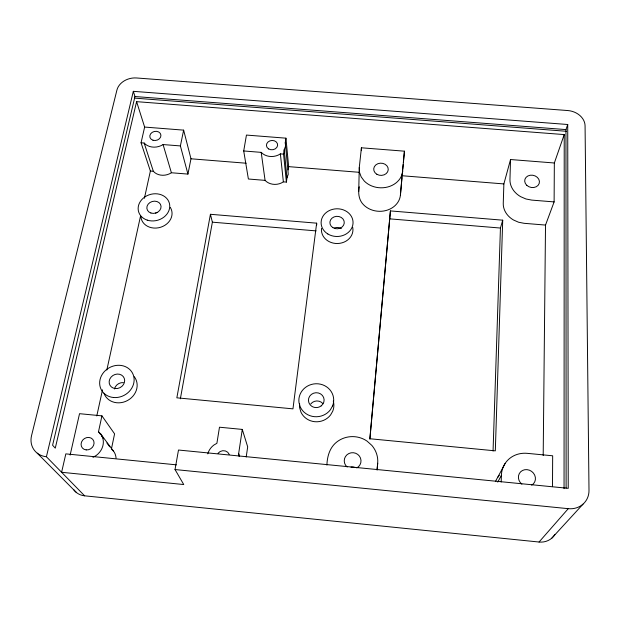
<?xml version="1.0" encoding="UTF-8"?>
<svg xmlns="http://www.w3.org/2000/svg" width="620" height="620" viewBox="0 0 620 620"><rect width="100%" height="100%" fill="white"/><g stroke="black" fill="none" stroke-linecap="round" stroke-linejoin="round"><path stroke-width="0.93" d="M564.053 488.661L564.223 134.587L136.594 101.657L55.273 448.144L52.592 445.238L134.974 96.534L133.323 91.326L567.726 124.504L568.238 488.328L178.498 450.027L175.026 469.549L183.752 484.546L61.605 472.285L46.415 456.746A20.871 18.213 -36.1 0 1 31.558 435.589L116.917 90.078A16.887 13.338 -12.4 0 1 136.501 77.973L567.711 110.538A17.468 13.958 12.4 0 1 585.071 125.829L589 490.366A21.545 19.398 38.6 0 1 568.269 508.671L539.051 542.027L84.622 495.822A18.205 16.244 -39.7 0 1 73.61 489.552M552.497 486.669L552.668 455.793L527.349 453.352A26.334 24.126 36.6 0 0 501.386 475.377L497.744 482.112M543.197 455.537L545.515 225.076L554.117 201.911L554.342 162.99L564.223 134.587M238.886 456.126L238.661 453.561L242.281 429.412L219.48 427.211L216.892 443.308L213.792 445.106A16.128 15.198 -30.9 0 0 207.793 453.863M358.724 191.596L359.274 167.524L361.421 147.792L404.434 151.179L400.427 194.998A20.925 17.848 2.3 0 1 385.966 210.529A20.925 17.848 2.3 0 1 363.498 204.724C358.794 200.004 357.988 193.083 359.244 186.806M361.351 150.637L361.421 147.792M501.2 481.988L501.386 475.377M554.342 162.99L510.539 159.534L509.958 179.575A22.305 18.46 12.5 0 0 520.63 196.664L525.969 198.981L531.735 200.097L554.117 201.911M502.719 220.178L495.318 450.849L369.846 438.743L390.414 210.916L502.719 220.178L500.441 228.044L493.055 451.065M510.539 159.534L503.874 183.923L503.254 203.368A21.382 17.934 13 0 0 513.43 219.96L518.537 222.224L524.063 223.301L545.515 225.076M369.892 439.138L390.414 210.916M400.427 194.998L401.915 177.669M377.123 470.022L377.696 463.272A25.157 24.474 6.2 0 0 371.868 445.431L367.063 441.122A25.157 24.474 6.2 0 0 336.738 442.029C329.677 447.532 327.221 456.498 326.895 465.085M402.535 171.019L402.078 175.739L503.874 183.923M402.713 169.128L403.171 164.409M403.349 162.517L404.434 151.179M377.007 469.774L377.696 463.272M316.649 223.169L292.958 408.859L176.847 397.823L210.428 214.287L316.649 223.169L316.743 224.897M286.401 182.094L286.952 177.824L284.208 149.722L285.549 146.18L285.293 142.523L285.944 138.175L246.442 135.067L243.714 150.962L248.388 179.01L265.073 180.374A13.012 10.966 -5.7 0 0 283.363 181.854L286.401 182.094L283.549 154.132L284.208 149.722M246.202 457.002L247.69 446.857L242.281 429.412M285.944 138.175L288.664 166.641L287.974 170.849L288.222 174.391L286.952 177.824M180.358 398.807L212.373 222.169L210.428 214.287M144.631 127.069L141.058 142.794L150.381 171.042L153.357 171.298A13.02 10.734 -12.9 0 0 171.399 172.763L187.938 174.088L190.975 158.79L183.636 130.138L144.631 127.069L136.594 101.657M187.938 174.088L180.389 145.925L183.636 130.138M111.414 449.043L114.584 433.853L101.936 415.857L79.531 413.687L70.13 455.088M100.184 434L98.502 431.745L101.936 415.857M96.79 415.935L102.501 389.833M106.826 370.055L140.523 216.093M144.421 198.245L150.381 171.042M46.415 456.746L133.323 91.326M566.122 488.041L565.959 129.588L567.726 124.504M497.713 477.361L505.145 463.411M551.924 538.036L583.033 504.137M92.961 457.328L96.177 455.506A16.407 14.57 -35.9 0 0 100.789 434.062L98.502 431.745M243.714 150.962L261.198 152.365A13.632 11.315 -5.6 0 0 280.372 153.892L283.549 154.132M134.974 96.534L565.959 129.588M134.3 98.092L566.548 131.285M141.058 142.794L144.181 143.057A13.64 11.067 -12.5 0 0 163.076 144.561L180.389 145.925M190.975 158.79L246.194 163.223M288.664 166.641L358.872 172.275M389.771 218.86L500.441 228.044M212.373 222.169L316.107 230.888M176.398 464.837L65.829 453.871L61.605 472.285L84.622 495.822M175.026 469.549L568.269 508.671M37.239 453.174L76.555 492.644M111.957 449.593L113.6 451.252A15.546 13.919 -37.4 0 1 116.049 458.079M100.789 434.062L113.6 451.252M101.308 435.504L103.556 438.518M106.919 443.029L109.732 446.788M238.661 453.561L239.599 456.289M144.181 143.057L153.357 171.298M163.076 144.561L171.399 172.763M261.198 152.365L265.073 180.374M280.372 153.892L283.363 181.854M285.293 142.523L287.882 169.903M359.274 167.524L359.499 172.321L361.197 176.925L364.258 181.032A21.809 18.367 2.2 0 0 387.686 187A21.809 18.367 2.2 0 0 402.736 170.996M334.374 228.021A7.045 6.138 -1.1 0 1 341.364 228.61M352.741 227.439A15.771 13.725 -1.1 0 1 337.668 243.513A15.771 13.725 -1.1 0 1 321.524 228.385M310.767 403.961A7.673 7.285 -6 0 1 322.904 403.597M333.289 401.062A17.189 16.298 -6 0 1 332.754 411.137L330.607 414.92A17.189 16.298 -6 0 1 314.805 421.709A17.189 16.298 -6 0 1 300.925 412.091L299.7 407.999A17.189 16.298 -6 0 1 299.646 403.744M350.974 467.139A7.998 7.827 8.2 0 1 355.082 467.542M134.261 376.673A17.43 15.5 -28.9 0 1 127.642 400.443A17.43 15.5 -28.9 0 1 104.013 393.344M114.506 388.996A7.781 6.928 -29 0 1 123.426 382.625M155.504 213.04A7.037 5.944 -15.2 0 1 157.279 212.575M170.314 207.429A15.756 13.284 -15.1 0 1 160.704 227.23A15.756 13.284 -15.1 0 1 140.903 216.767M495.706 481.174A25.11 23.126 38.4 0 1 499.263 475.308M347.177 467.015A8.386 8.153 6.2 0 1 346.921 454.832A8.386 8.153 6.2 0 1 359.383 456.057A8.386 8.153 6.2 0 1 356.779 467.961M521.9 484.189A8.781 8.045 36.5 0 1 520.661 471.781A8.781 8.045 36.5 0 1 533.386 473.037A8.781 8.045 36.5 0 1 531.704 485.158M218.038 453.29A6.642 6.262 -30.9 0 1 229.222 454.39M554.822 534.603A18.747 17.128 43.3 0 1 539.051 542.027M332.56 405.968L330.39 409.797A17.438 16.492 -5.9 0 1 314.348 416.671A17.438 16.492 -5.9 0 1 300.266 406.937L299.026 402.799A17.438 16.492 -5.9 0 1 318.207 383.827A17.438 16.492 -5.9 0 1 332.56 405.968M321.191 405.883L319.44 406.914A7.851 7.425 -5.8 0 1 311.62 406.17L310.139 404.837A7.851 7.425 -5.8 0 1 311.387 394.397A7.851 7.425 -5.8 0 1 322.4 395.436A7.851 7.425 -5.8 0 1 321.191 405.883M327.825 233.972A15.981 13.857 -1.1 0 0 352.989 223.867A15.981 13.857 -1.1 0 0 330.429 210.072A15.981 13.857 -1.1 0 0 327.825 233.972M332.894 227.649A7.192 6.231 -1.1 0 0 344.24 223.138A7.192 6.231 -1.1 0 0 334.11 216.892A7.192 6.231 -1.1 0 0 332.894 227.649M147.242 220.123A15.965 13.408 -15 0 0 169.702 205.011A15.965 13.408 -15 0 0 144.902 196.928A15.965 13.408 -15 0 0 147.242 220.123M150.908 213.017A7.184 6.03 -15 0 0 161.045 206.251A7.184 6.03 -15 0 0 149.908 202.57A7.184 6.03 -15 0 0 150.908 213.017M113.592 397.513A17.686 15.678 -28.5 0 0 133.207 374.666A17.686 15.678 -28.5 0 0 103.889 372.101A17.686 15.678 -28.5 0 0 113.592 397.513M115.39 388.562A7.959 7.053 -28.5 0 0 124.256 378.308A7.959 7.053 -28.5 0 0 111.065 377.107A7.959 7.053 -28.5 0 0 115.39 388.562M526.791 185.333A7.432 6.154 12.5 0 0 539.175 183.512A7.432 6.154 12.5 0 0 530.24 175.227A7.432 6.154 12.5 0 0 526.791 185.333M376.867 174.282A7.27 6.123 2.2 0 0 388.228 169.841A7.27 6.123 2.2 0 0 377.851 163.719A7.27 6.123 2.2 0 0 376.867 174.282M268.638 148.94A5.611 4.658 -5.6 0 0 277.597 145.553A5.611 4.658 -5.6 0 0 269.878 140.88A5.611 4.658 -5.6 0 0 268.638 148.94M152.985 140.228A5.619 4.557 -12.5 0 0 160.921 135.121A5.619 4.557 -12.5 0 0 152.195 132.355A5.619 4.557 -12.5 0 0 152.985 140.228M86.211 449.911A6.758 5.998 -35.9 0 0 93.752 441.084A6.758 5.998 -35.9 0 0 82.739 440.029A6.758 5.998 -35.9 0 0 86.211 449.911"/></g></svg>
